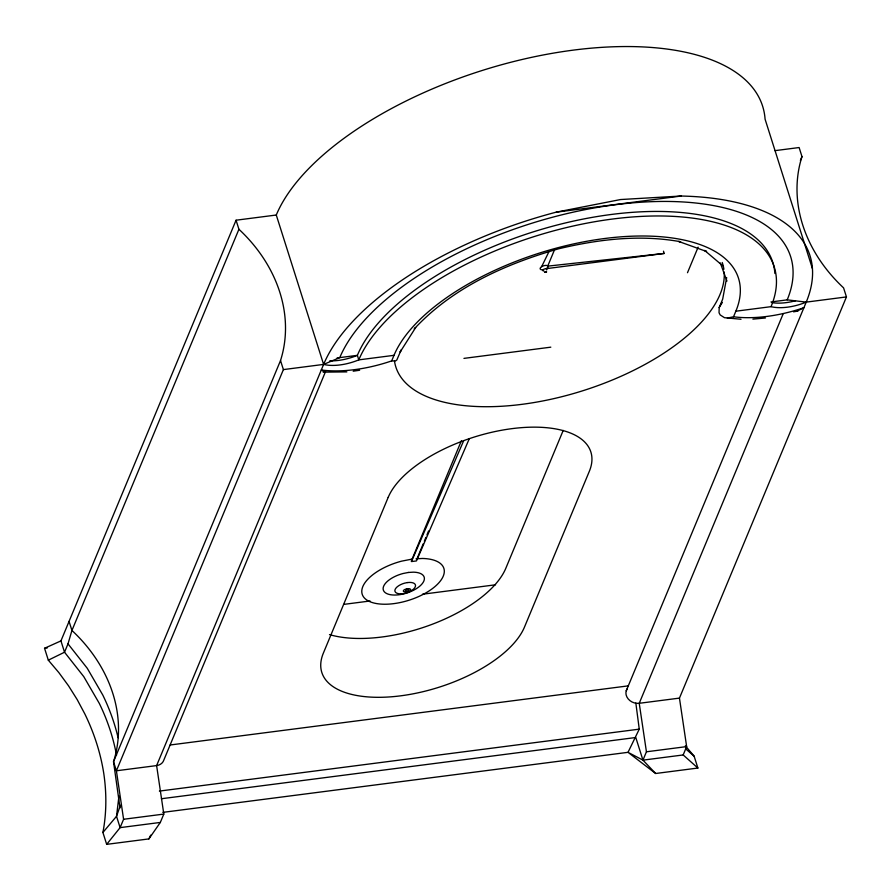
<?xml version="1.0" encoding="UTF-8"?>
<svg xmlns="http://www.w3.org/2000/svg" width="891" height="891" viewBox="0 0 891 891"><rect width="100%" height="100%" fill="white"/><g stroke="black" fill="none" stroke-linecap="round" stroke-linejoin="round"><path stroke-width="1.34" d="M118.971 795.964L116.521 816.312L120.107 827.628L106.675 844.356L102.911 832.472C106.608 813.171 106.664 793.313 103.835 773.889A247.575 204.518 22.6 0 0 84.823 713.914L77.194 699.602L68.518 685.803L58.862 672.616L48.314 660.164L44.55 648.28L60.944 640.896L236.059 220.211L276.277 215.021A257.042 118.793 -17.6 0 1 541.283 55.353A257.042 118.793 -17.6 0 1 765.079 119.182L812.414 268.57M102.911 832.472L116.521 816.312L120.408 805.275M726.666 277.558L722.701 299.064L719.171 307.562L719.048 312.763L720.184 314.935L724.472 317.686L741.011 319.268M48.314 660.164L64.531 652.212L68.006 643.848L71.937 630.449L238.922 229.265L236.059 220.211M238.922 229.265A151.448 125.108 22.6 0 1 280.52 360.554L113.525 761.727L120.007 807.959M280.52 360.554L283.394 369.598L116.398 770.782L123.593 819.274L120.107 827.628L160.324 822.438L163.81 814.084L156.616 765.592L323.611 364.408A257.042 118.793 -17.6 0 1 556.229 212.158L620.582 199.539L681.147 196.031A257.042 118.793 -17.6 0 1 806.232 302.116L846.45 296.926L843.577 287.871A151.448 125.108 22.6 0 1 801.989 156.593L799.116 147.538L774.992 150.657M325.571 371.514L163.888 759.934A10.714 8.843 22.6 0 1 156.616 765.592L116.398 770.782L113.525 761.727A151.448 125.108 22.6 0 0 71.937 630.449L69.064 621.395M325.115 372.271L321.283 369.988A91.483 42.278 -17.6 0 0 391.672 360.9L393.989 355.331A182.065 84.144 -17.6 0 1 604.354 238.543A182.065 84.144 -17.6 0 1 735.843 311.204L771.038 306.66A35.473 16.394 -17.6 0 0 806.232 302.116L639.237 703.3L646.432 751.792L642.957 760.146L655.653 773.499L697.887 768.042L694.122 756.158L685.335 745.789M411.297 561.074L461.393 440.722M416.854 559.147L423.247 543.777M424.316 541.227L425.92 537.384M426.978 534.823L428.582 530.98M547.809 265.897L554.659 249.447M563.212 430.409L505.821 568.269A107.098 49.495 -17.6 0 1 431.767 624.446A107.098 49.495 -17.6 0 1 329.492 634.604M687.496 272.713L698.132 247.163M727.334 318.087L733.527 316.773L735.843 311.204M800.385 160.436L801.989 156.593M626.228 690.837L783.111 313.944M635.84 703.055L639.259 729.15L628.021 752.327L162.864 812.369M655.653 773.499L628.021 752.327L642.957 760.146L683.174 754.955L686.649 746.602L679.454 698.11L846.45 296.926M463.598 440.889L411.453 561.575L416.476 560.929L469.178 438.973M719.171 307.562L722.367 302.405M106.675 844.356L148.897 838.91L150.702 835.134M548.889 251.774L541.661 266.632L542.463 266.186M148.897 838.91L160.324 822.438M547.052 268.269L546.495 268.637L664.196 253.445L663.483 251.184M733.527 316.773A91.483 42.278 -17.6 0 0 803.916 307.696L796.777 311.271L793.525 311.817M796.877 311.215L798.046 310.859M412.321 559.058L401.596 561.152A42.835 19.802 -17.6 0 0 364.775 598.373A42.835 19.802 -17.6 0 0 430.665 589.875A42.835 19.802 -17.6 0 0 422.412 558.468L416.03 558.835M353.192 371.191L359.641 370.244M556.229 212.158L681.147 196.031M337.065 357.959L357.369 355.342A219.554 101.474 -17.6 0 1 583.716 218.963A219.554 101.474 -17.6 0 1 774.892 273.481M770.96 301.96L787.198 299.866L806.232 302.116M283.394 369.598L323.611 364.408A35.473 16.394 -17.6 0 0 358.795 359.875L393.989 355.331M463.944 358.382L550.816 347.167M343.859 604.376L370.055 600.991M422.457 594.23L495.541 584.797M44.55 648.28L47.279 647.924M170.181 744.987L627.988 685.903M679.454 698.11L639.237 703.3A10.714 8.843 22.6 0 1 628.177 698.912A10.714 8.843 22.6 0 1 627.231 688.754M159.4 791.085L639.259 729.15M161.427 798.737L635.784 737.514L642.957 760.146M123.593 819.274L163.81 814.084M646.432 751.792L686.649 746.602M765.436 317.987L752.895 319.134M664.196 253.445L547.954 266.108M346.855 371.892L323.155 372.148M391.672 360.9L395.537 360.911L396.84 359.975L401.128 349.996L400.148 352.012L415.674 327.543L414.226 328.946C452.461 287.659 505.308 264.07 558.568 248.812C598.462 239.289 639.916 234.3 680.601 241.751L678.675 241.45L706.585 251.496L704.592 250.404L722.612 265.685M685.814 749.008L694.122 756.158M683.174 754.955L697.887 768.042M68.006 643.848L87.251 668.272L102.788 695.036A235.781 194.784 22.6 0 1 118.091 737.726M720.318 262.979L726.956 281.099M276.277 215.021L323.611 364.408L339.772 357.614A238.298 110.139 -17.6 0 1 615.091 204.763A238.298 110.139 -17.6 0 1 787.198 299.866M60.944 640.896L64.531 652.212L83.765 676.625L99.302 703.4A235.781 194.784 22.6 0 1 116.521 755.267M543.22 269.784A4.165 1.927 -17.6 0 1 540.581 267.556A4.165 1.927 -17.6 0 1 546.851 265.496A4.165 1.927 -17.6 0 1 546.25 268.804M543.9 270.998A2.083 0.958 -17.6 0 1 543.065 269.85A2.083 0.958 -17.6 0 1 545.782 268.781A2.083 0.958 -17.6 0 1 546.606 269.928M724.183 272.022A171.362 79.199 -17.6 0 1 567.834 395.136A171.362 79.199 -17.6 0 1 394.49 361.055M722.245 262.511A171.362 79.199 -17.6 0 1 723.882 269.26M329.759 360.866A35.473 16.394 -17.6 0 0 357.369 355.342L358.795 359.875A219.554 101.474 -17.6 0 1 612.462 219.041A219.554 101.474 -17.6 0 1 771.038 306.66M795.485 300.757A35.473 16.394 -17.6 0 1 771.951 302.617M544.579 272.278L546.562 271.889L544.579 272.278M388.198 497.345L323.377 653.081A107.098 49.495 -17.6 0 0 400.727 695.815A107.098 49.495 -17.6 0 0 524.465 627.119L589.296 471.395A107.098 49.495 -17.6 0 0 511.935 428.649A107.098 49.495 -17.6 0 0 388.198 497.345M408.401 572.456L403.033 573.514A21.417 9.901 -17.6 0 0 384.622 592.125A21.417 9.901 -17.6 0 0 417.567 587.871A21.417 9.901 -17.6 0 0 413.446 572.167L408.401 572.456M407.51 582.558L404.837 583.082A10.714 4.945 -17.6 0 0 395.626 592.392A10.714 4.945 -17.6 0 0 412.099 590.265A10.714 4.945 -17.6 0 0 410.038 582.413L407.51 582.558M406.496 589.007L405.817 589.129A2.673 1.236 -17.6 0 0 403.523 591.457A2.673 1.236 -17.6 0 0 407.644 590.933A2.673 1.236 -17.6 0 0 407.12 588.962L406.496 589.007M408.724 588.906L408.056 589.04A2.673 1.236 -17.6 0 0 405.75 591.368A2.673 1.236 -17.6 0 0 409.871 590.833A2.673 1.236 -17.6 0 0 409.359 588.873L408.724 588.906"/></g></svg>
